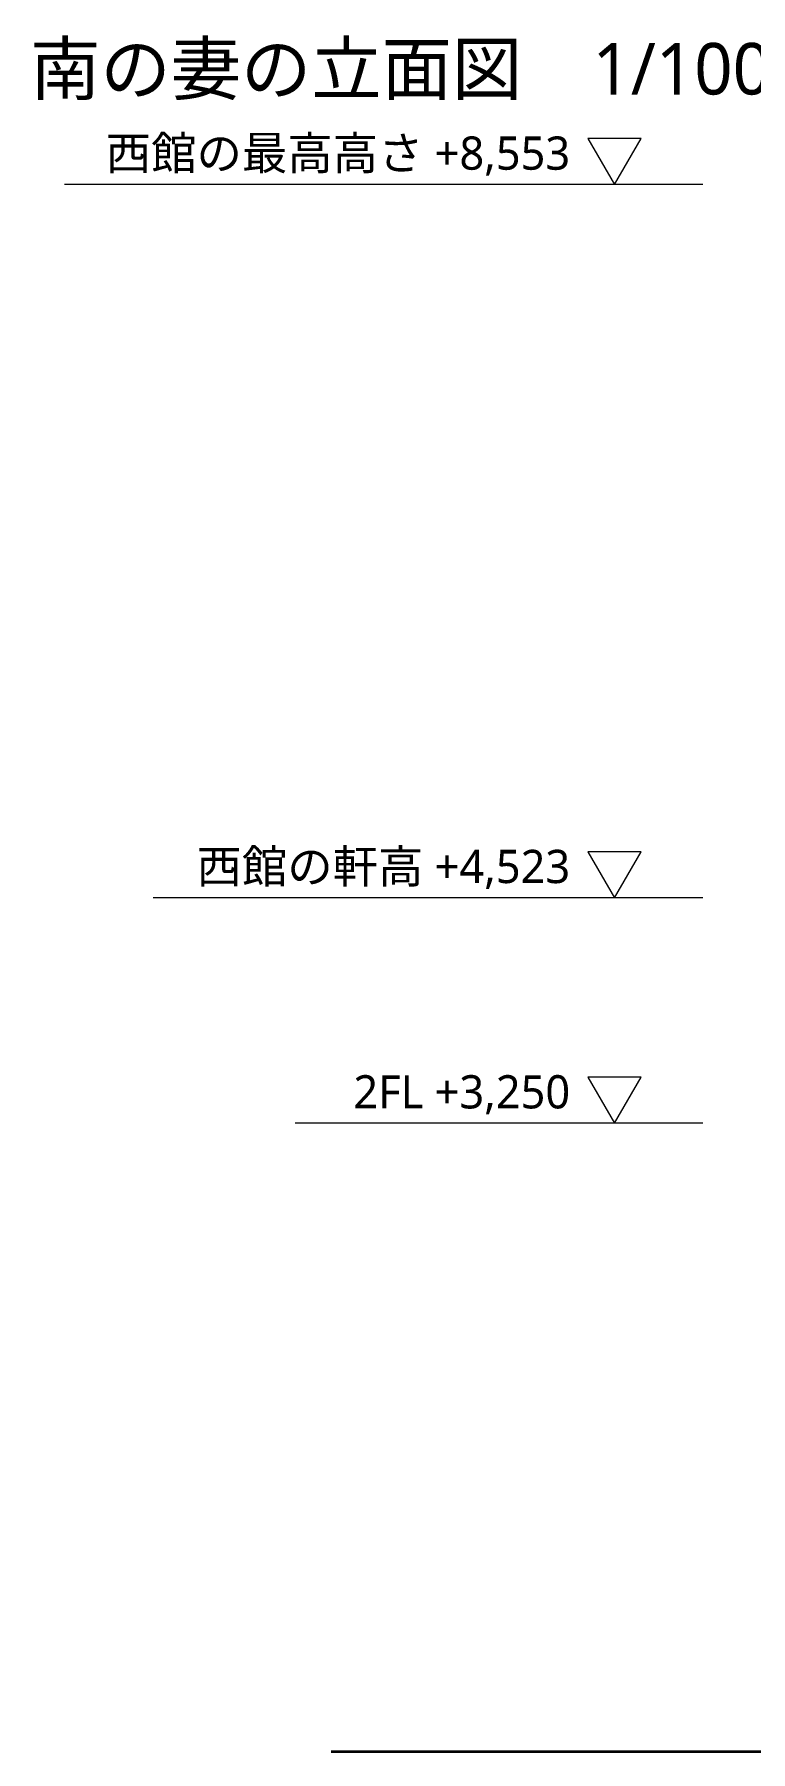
# Model space of a CAD drawing. Header units: millimetres. Extents: x 0 to 84100, y 0 to 59400.
# Drawn here: x 18518 to 22563, y 14140 to 23842 of the extents above; entities that cross this region are included whole.
import ezdxf

# ---------------------------------------------------------------- set-up
doc = ezdxf.new("R2010")
doc.units = ezdxf.units.MM
for name, color, linetype, lineweight in [('01_切断（構造・壁）', 7, 'Continuous', 35), ('51_高さ', 3, 'Continuous', 9), ('80_図名・縮尺・方位', 7, 'Continuous', 18)]:
    doc.layers.add(name, color=color, linetype=linetype, lineweight=lineweight)
doc.styles.add('JP', font='NotoSansCJKjp-Regular.otf')

msp = doc.modelspace()

# ---------------------------------------------------------------- linework, layer by layer
at = {"layer": '01_切断（構造・壁）'}
msp.add_lwpolyline([(20194, 14139.7), (59906, 14139.7)], dxfattribs=at)
at = {"layer": '51_高さ'}
for points in [[(21644, 23253.1), (21794, 22993.1), (21944, 23253.1), (21644, 23253.1)], [(22294, 22993.1), (18688.6, 22993.1)], [(21644, 19222.9), (21794, 18962.9), (21944, 19222.9), (21644, 19222.9)], [(22294, 18962.9), (19189.5, 18962.9)], [(21644, 17949.7), (21794, 17689.7), (21944, 17949.7), (21644, 17949.7)], [(22294, 17689.7), (19991.1, 17689.7)]]:
    msp.add_lwpolyline(points, dxfattribs=at)

# ---------------------------------------------------------------- texts
at = {"layer": '51_高さ', "attachment_point": 9, "style": 'JP'}
for s, insert, char_height in [('西館の最高高さ +8,553', (21544, 23043.1), 187.866), ('西館の軒高 +4,523', (21544, 19012.9), 187.866), ('2FL +3,250', (21544, 17739.7), 187.87)]:
    msp.add_mtext(s, dxfattribs=dict(at, insert=insert, char_height=char_height))
at = {"layer": '80_図名・縮尺・方位', "insert": (18494, 23793.1), "char_height": 291.06, "attachment_point": 1, "style": 'JP'}
msp.add_mtext('南の妻の立面図\u30001/100\u3000（架構 1 に正対。北を見る、右が東）', dxfattribs=at)

doc.saveas('drawing.dxf')
